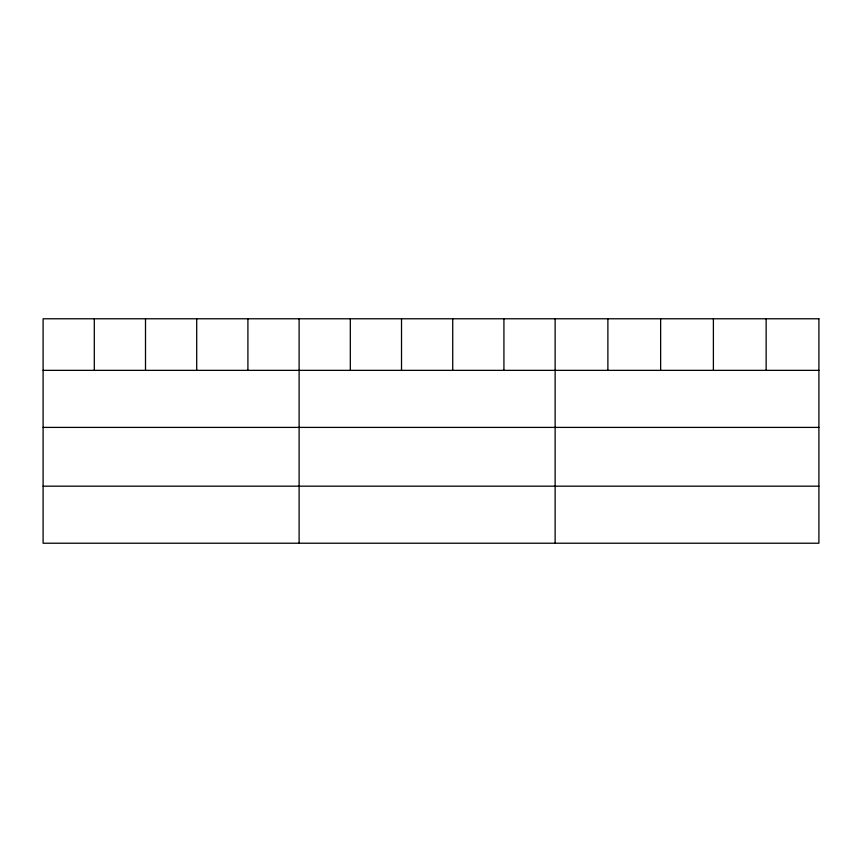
<?xml version="1.0" encoding="UTF-8"?>
<svg xmlns="http://www.w3.org/2000/svg" width="862" height="862" viewBox="0 0 862 862"><rect width="100%" height="100%" fill="white"/><g stroke="black" fill="none" stroke-linecap="round" stroke-linejoin="round"><path stroke-width="1.29" d="M43.1 370.358L818.9 370.358M43.1 427.401L818.9 427.401M43.1 486.179L818.9 486.179M766.146 318.778L766.146 370.358M713.391 318.778L713.391 370.358M660.637 318.778L660.637 370.358M607.882 318.778L607.882 370.358M555.128 318.778L555.128 543.222M503.925 318.778L503.925 370.358M452.722 318.778L452.722 370.358M401.52 318.778L401.52 370.358M350.317 318.778L350.317 370.358M299.114 318.778L299.114 543.222M247.911 318.778L247.911 370.358M196.708 318.778L196.708 370.358M145.506 318.778L145.506 370.358M94.303 318.778L94.303 370.358M818.9 318.778L43.1 318.778L43.1 543.222L818.9 543.222L818.9 318.778"/></g></svg>
